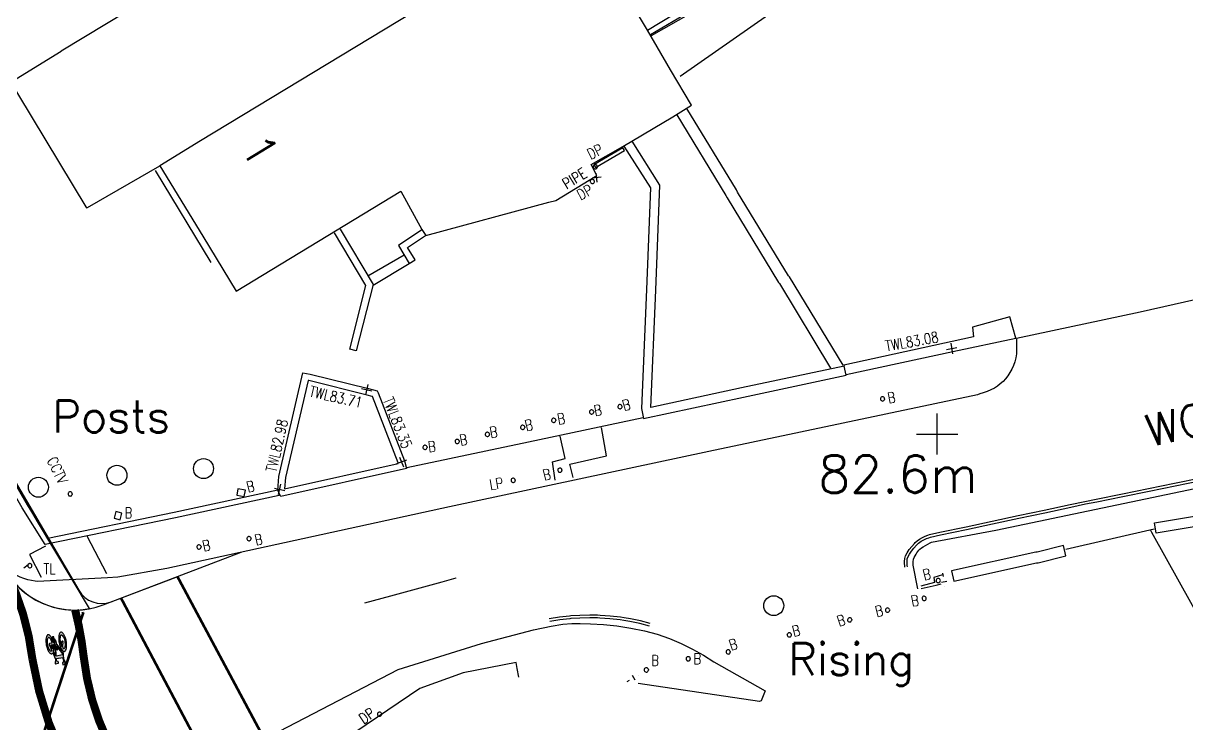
# Model space of a CAD drawing. Extents: x 427500 to 429848, y 434500 to 436505.
# Drawn here: x 427899.43 to 427943.12, y 436195.52 to 436221.82 of the extents above; entities that cross this region are included whole.
import ezdxf

# ---------------------------------------------------------------- set-up
doc = ezdxf.new("R2010")
doc.units = 0
doc.linetypes.add('1055', pattern=[0.6, 0.1, -0.5])
doc.linetypes.add('BLIP', pattern=[1, 0.5, -0.5])
doc.layers.get('0').update_dxf_attribs({"color": 222})
for name, color, linetype in [('KTS_LINES', 7, 'Continuous'), ('LPTIP_Ex_Base', 8, 'Continuous'), ('PRO-MARKINGS', 7, 'Continuous'), ('PROPOSED', 1, 'Continuous')]:
    doc.layers.add(name, color=color, linetype=linetype)
doc.styles.add('MtXpl_Romans', font='romans__.ttf')
doc.styles.get("Standard").update_dxf_attribs({"font": 'romans.shx'})

# ---------------------------------------------------------------- blocks, each defined once
blk = doc.blocks.new('FENCE_UP')
at = {"color": 0, "linetype": 'ByBlock', "flags": 128}
blk.add_lwpolyline([(0, 0.5), (0, -0.5)], dxfattribs=at)
blk = doc.blocks.new('CIRCL')
at = {"color": 0, "linetype": 'ByBlock', "flags": 128}
for points in [[(0.5, 0), (0.475, 0.154), (0.404, 0.293), (0.293, 0.404), (0.154, 0.475), (0, 0.5), (-0.154, 0.475), (-0.293, 0.404), (-0.404, 0.293), (-0.475, 0.154), (-0.5, 0), (-0.475, -0.154), (-0.404, -0.293), (-0.293, -0.404), (-0.154, -0.475), (0, -0.5), (0.154, -0.475), (0.293, -0.404), (0.404, -0.293), (0.475, -0.154)], [(0.5, 0), (0.475, -0.154)]]:
    blk.add_lwpolyline(points, dxfattribs=at)
blk = doc.blocks.new('CROSS_1')
at = {"color": 0, "linetype": 'ByBlock', "flags": 128}
for points in [[(-0.5, 0.5), (0.5, -0.5)], [(0.5, 0.5), (-0.5, -0.5)]]:
    blk.add_lwpolyline(points, dxfattribs=at)
blk = doc.blocks.new('SPOT')
at = {"color": 0, "linetype": 'ByBlock', "flags": 128}
for points in [[(-0.5, 0), (0.5, 0)], [(0, 0.5), (0, -0.5)]]:
    blk.add_lwpolyline(points, dxfattribs=at)
blk = doc.blocks.new('Bicycle-1057S')
h = blk.add_hatch(color=0)
h.dxf.hatch_style = 1
edge = h.paths.add_edge_path()
edge.add_arc((0.126, -0.094), 0.0265, 129.1418, 144.2919)
edge.add_arc((0.109, -0.082), 0.00544, 145.2543, 218.1085)
edge.add_arc((0.12, -0.073), 0.0199, 218.1085, 242.7437)
edge.add_arc((0.132, -0.049), 0.047, 242.7437, 256.1141)
edge.add_line((0.121, -0.094), (0.121, -0.109))
edge.add_line((0.121, -0.109), (0.171, -0.109))
edge.add_line((0.171, -0.109), (0.171, -0.086))
edge.add_line((0.171, -0.086), (0.236, -0.075))
edge.add_arc((0.294, 0.025), 0.116, 239.7927, 250.149)
edge.add_arc((0.335, 0.139), 0.237, 250.149, 261.4949)
edge.add_arc((0.363, 0.322), 0.422, 261.4949, 265.579)
edge.add_line((0.33, -0.099), (0.33, -0.111))
edge.add_arc((0.365, -1.095), 0.985, 92.0364, 98.7101)
edge.add_arc((0.3, -0.672), 0.557, 98.7101, 110.2976)
edge.add_arc((0.202, -0.408), 0.275, 110.2976, 131.7626)
edge.add_arc((0.057, -0.245), 0.0571, 131.7626, 180)
edge.add_arc((0.057, -0.245), 0.0571, 180, 228.2374)
edge.add_arc((0.202, -0.082), 0.275, 228.2374, 249.7024)
edge.add_arc((0.3, 0.182), 0.557, 249.7024, 261.2899)
edge.add_arc((0.365, 0.605), 0.985, 261.2899, 270)
edge.add_arc((0.365, 0.605), 0.985, 270, 278.7101)
edge.add_arc((0.43, 0.182), 0.557, 278.7101, 290.2976)
edge.add_arc((0.528, -0.082), 0.275, 290.2976, 311.7626)
edge.add_arc((0.673, -0.245), 0.0571, 311.7626, 360)
edge.add_arc((0.673, -0.245), 0.0571, 0, 48.2374)
edge.add_arc((0.528, -0.408), 0.275, 48.2374, 51.4487)
edge.add_line((0.699, -0.192), (0.956, -0.139))
edge.add_line((0.956, -0.139), (1.026, -0.149))
edge.add_arc((1.047, -0.145), 0.0216, 192.7523, 229.4557)
edge.add_arc((1.082, -0.102), 0.0766, 230.3015, 254.7694)
edge.add_arc((1.137, 0.09), 0.277, 254.2163, 263.9589)
edge.add_arc((1.111, -0.158), 0.0274, 263.3378, 292.2723)
edge.add_arc((1.118, -0.177), 0.00668, 300.2363, 358.2882)
edge.add_line((1.125, -0.178), (1.125, -0.069))
edge.add_arc((1.114, -0.07), 0.0109, 2.6611, 38.315)
edge.add_arc((1.111, -0.073), 0.0152, 38.315, 73.2177)
edge.add_arc((1.093, -0.132), 0.0768, 73.2177, 98.6063)
edge.add_arc((1.086, -0.088), 0.0331, 98.6063, 134.8802)
edge.add_line((1.063, -0.065), (1.033, -0.115))
edge.add_line((1.033, -0.115), (0.94, -0.101))
edge.add_line((0.94, -0.101), (0.94, 0.139))
edge.add_line((0.94, 0.139), (0.985, 0.135))
edge.add_arc((1.016, 0.332), 0.2, 260.9327, 290.3801)
edge.add_arc((1.105, 0.109), 0.0412, 71.0097, 118.2334, ccw=False)
edge.add_arc((1.116, 0.139), 0.00922, 6.4726, 70.6973, ccw=False)
edge.add_line((1.125, 0.14), (1.125, 0.09))
edge.add_line((1.125, 0.09), (1.215, 0.09))
edge.add_line((1.215, 0.09), (1.215, 0.155))
edge.add_arc((1.2, 0.153), 0.0157, 9.2422, 38.245)
edge.add_arc((1.176, 0.134), 0.0458, 38.245, 62.4014)
edge.add_arc((1.144, 0.074), 0.114, 62.4014, 80.16)
edge.add_arc((1.117, -0.084), 0.273, 80.16, 97.3946)
edge.add_arc((1.102, 0.033), 0.155, 97.3946, 115.9418)
edge.add_arc((1.009, 0.223), 0.0561, 265.4429, 296.4808, ccw=False)
edge.add_line((1.004, 0.167), (0.704, 0.196))
edge.add_arc((0.528, 0.407), 0.275, 309.8749, 311.7821)
edge.add_arc((0.673, 0.245), 0.0572, 311.7821, 360)
edge.add_arc((0.673, 0.245), 0.0572, 360, 408.2179)
edge.add_arc((0.528, 0.083), 0.275, 48.2179, 69.6897)
edge.add_arc((0.43, -0.182), 0.557, 69.6897, 81.284)
edge.add_arc((0.365, -0.604), 0.984, 81.284, 90)
edge.add_arc((0.365, -0.604), 0.984, 90, 98.716)
edge.add_arc((0.3, -0.182), 0.557, 98.716, 110.3103)
edge.add_arc((0.202, 0.083), 0.275, 110.3103, 131.7821)
edge.add_arc((0.057, 0.245), 0.0572, 131.7821, 180)
edge.add_arc((0.057, 0.245), 0.0572, 180, 228.2179)
edge.add_arc((0.202, 0.407), 0.275, 228.2179, 249.6897)
edge.add_arc((0.3, 0.672), 0.557, 249.6897, 261.284)
edge.add_arc((0.365, 1.094), 0.984, 261.284, 270)
edge.add_arc((0.365, 1.094), 0.984, 270, 278.716)
edge.add_arc((0.43, 0.672), 0.557, 278.716, 290.3103)
edge.add_arc((0.528, 0.407), 0.275, 290.3103, 298.74)
edge.add_line((0.66, 0.166), (0.705, 0.162))
edge.add_line((0.705, 0.162), (0.409, 0.007))
edge.add_arc((0.362, -0.412), 0.422, 83.631, 90)
edge.add_arc((0.362, -0.412), 0.422, 90, 98.5051)
edge.add_arc((0.335, -0.229), 0.237, 98.5051, 109.851)
edge.add_arc((0.294, -0.115), 0.116, 109.851, 131.0754)
edge.add_arc((0.233, -0.045), 0.0229, 131.0754, 180)
edge.add_arc((0.233, -0.045), 0.0229, 180, 222.687)
edge.add_line((0.216, -0.061), (0.171, -0.068))
edge.add_line((0.171, -0.068), (0.171, -0.053))
edge.add_line((0.171, -0.053), (0.121, -0.053))
edge.add_line((0.121, -0.053), (0.121, -0.068))
edge.add_arc((0.13, -0.105), 0.0376, 103.022, 123.3282)
edge = h.paths.add_edge_path(flags=16)
edge.add_line((0.801, 0.153), (0.85, 0.148))
edge.add_line((0.85, 0.148), (0.85, -0.091))
edge.add_line((0.85, -0.091), (0.515, -0.046))
edge.add_arc((0.492, -0.045), 0.0229, 357.6881, 360)
edge.add_arc((0.492, -0.045), 0.0229, 360, 405.6771)
edge.add_line((0.508, -0.029), (0.558, -0.02))
edge.add_line((0.558, -0.02), (0.558, -0.035))
edge.add_line((0.558, -0.035), (0.607, -0.035))
edge.add_line((0.607, -0.035), (0.607, -0.02))
edge.add_arc((0.596, 0.022), 0.0434, 284.71, 308.6625)
edge.add_arc((0.619, -0.007), 0.00661, 308.6625, 417.055)
edge.add_arc((0.597, -0.04), 0.0465, 57.055, 77.9255)
edge.add_line((0.607, 0.005), (0.607, 0.02))
edge.add_line((0.607, 0.02), (0.558, 0.02))
edge.add_line((0.558, 0.02), (0.558, -0.003))
edge.add_line((0.558, -0.003), (0.49, -0.015))
edge.add_arc((0.431, -0.115), 0.116, 59.4986, 62.3014)
edge.add_line((0.485, -0.012), (0.801, 0.153))
edge = h.paths.add_edge_path(flags=16)
edge.add_arc((0.478, -0.358), 0.192, 65.845, 69.5672)
edge.add_arc((0.41, -0.541), 0.387, 69.5672, 81.2276)
edge.add_arc((0.365, -0.833), 0.683, 81.2276, 87.0632)
edge.add_line((0.4, -0.151), (0.4, -0.215))
edge.add_line((0.4, -0.215), (0.557, -0.183))
edge = h.paths.add_edge_path(flags=16)
edge.add_arc((0.15, -0.245), 0.0404, 180, 228.0314)
edge.add_arc((0.252, -0.132), 0.192, 228.0314, 249.5672)
edge.add_arc((0.32, 0.051), 0.387, 249.5672, 261.2276)
edge.add_arc((0.365, 0.343), 0.683, 261.2276, 270)
edge.add_arc((0.365, 0.343), 0.683, 270, 278.7724)
edge.add_arc((0.41, 0.051), 0.387, 278.7724, 290.4328)
edge.add_arc((0.478, -0.132), 0.192, 290.4328, 311.9686)
edge.add_arc((0.58, -0.245), 0.0404, 311.9686, 360)
edge.add_arc((0.58, -0.245), 0.0404, 0, 48.0314)
edge.add_arc((0.478, -0.358), 0.192, 48.0314, 49.2693)
edge.add_line((0.604, -0.212), (0.388, -0.257))
edge.add_arc((0.36, -0.147), 0.113, 270, 284.4885, ccw=False)
edge.add_arc((0.36, -0.205), 0.0555, 244.001, 269.6286, ccw=False)
edge.add_arc((0.34, -0.245), 0.0105, 177.4213, 242.4793, ccw=False)
edge.add_line((0.33, -0.245), (0.33, -0.151))
edge.add_arc((0.365, -0.833), 0.683, 92.9368, 98.7724)
edge.add_arc((0.32, -0.541), 0.387, 98.7724, 110.4328)
edge.add_arc((0.252, -0.358), 0.192, 110.4328, 131.9686)
edge.add_arc((0.15, -0.245), 0.0404, 131.9686, 180)
edge = h.paths.add_edge_path(flags=16)
edge.add_line((0.4, -0.111), (0.4, -0.098))
edge.add_arc((0.363, 0.322), 0.422, 275.1028, 278.5051)
edge.add_arc((0.39, 0.139), 0.237, 278.5051, 289.851)
edge.add_arc((0.431, 0.025), 0.116, 289.851, 297.5735)
edge.add_line((0.485, -0.078), (0.835, -0.125))
edge.add_line((0.835, -0.125), (0.653, -0.163))
edge.add_arc((0.528, -0.408), 0.275, 62.9022, 69.7024)
edge.add_arc((0.43, -0.672), 0.557, 69.7024, 81.2899)
edge.add_arc((0.365, -1.095), 0.985, 81.2899, 87.9636)
edge = h.paths.add_edge_path(flags=16)
edge.add_arc((0.445, -0.045), 0.0151, 0, 48.449)
edge.add_arc((0.406, -0.089), 0.0737, 48.449, 69.8406)
edge.add_arc((0.38, -0.16), 0.15, 69.8406, 81.3534)
edge.add_arc((0.362, -0.274), 0.265, 81.3534, 90)
edge.add_arc((0.362, -0.274), 0.265, 90, 98.6466)
edge.add_arc((0.345, -0.16), 0.15, 98.6466, 110.1594)
edge.add_arc((0.319, -0.089), 0.0737, 110.1594, 131.551)
edge.add_arc((0.28, -0.045), 0.0151, 131.551, 180)
edge.add_arc((0.28, -0.045), 0.0151, 180, 228.449)
edge.add_arc((0.319, -0.001), 0.0737, 228.449, 249.8406)
edge.add_arc((0.345, 0.07), 0.15, 249.8406, 261.3534)
edge.add_arc((0.363, 0.184), 0.265, 261.3534, 270)
edge.add_arc((0.363, 0.184), 0.265, 270, 278.6466)
edge.add_arc((0.38, 0.07), 0.15, 278.6466, 290.1594)
edge.add_arc((0.406, -0.001), 0.0737, 290.1594, 311.551)
edge.add_arc((0.445, -0.045), 0.0151, 311.551, 360)
edge = h.paths.add_edge_path(flags=16)
edge.add_arc((0.555, 0.536), 0.323, 256.4487, 264.5543)
edge.add_line((0.524, 0.214), (0.593, 0.207))
edge.add_arc((0.478, 0.363), 0.194, 306.4657, 311.7704)
edge.add_arc((0.581, 0.247), 0.0386, 311.7704, 360.5617)
edge.add_arc((0.581, 0.247), 0.0386, 0.5617, 49.353)
edge.add_arc((0.48, 0.13), 0.194, 49.353, 70.6246)
edge.add_arc((0.414, -0.061), 0.395, 70.6246, 82.0171)
edge.add_arc((0.371, -0.364), 0.702, 82.0171, 90.5617)
edge.add_arc((0.371, -0.364), 0.702, 90.5617, 99.1063)
edge.add_arc((0.322, -0.062), 0.395, 99.1063, 110.4988)
edge.add_arc((0.252, 0.127), 0.194, 110.4988, 131.7704)
edge.add_arc((0.149, 0.243), 0.0386, 131.7704, 180.5617)
edge.add_arc((0.149, 0.243), 0.0386, 180.5617, 229.353)
edge.add_arc((0.25, 0.36), 0.194, 229.353, 250.6246)
edge.add_arc((0.316, 0.551), 0.395, 250.6246, 262.0171)
edge.add_arc((0.359, 0.854), 0.702, 262.0171, 270.5617)
edge.add_arc((0.359, 0.854), 0.702, 270.5617, 279.1063)
edge.add_arc((0.408, 0.552), 0.395, 279.1063, 289.0981)
edge.add_line((0.537, 0.178), (0.465, 0.185))
edge.add_arc((0.501, 0.549), 0.366, 249.5302, 264.3321, ccw=False)
edge.add_arc((0.409, 0.302), 0.102, 219.8114, 249.5302, ccw=False)
edge.add_arc((0.339, 0.244), 0.0115, 182.9002, 219.8114, ccw=False)
edge.add_arc((0.333, 0.244), 0.00556, 121.3414, 182.9002, ccw=False)
edge.add_arc((0.357, 0.205), 0.051, 96.5312, 121.3414, ccw=False)
edge.add_arc((0.363, 0.155), 0.101, 77.386, 96.5312, ccw=False)
edge.add_arc((0.375, 0.21), 0.0448, 58.9852, 77.386, ccw=False)
edge.add_arc((0.538, 0.531), 0.316, 243.667, 259.1754)
at = {"color": 0}
for p, q in [((0.33, -0.102), (0.329, -0.102)), ((0.33, -0.102), (0.329, -0.102)), ((0.329, -0.102), (0.329, -0.102)), ((0.33, -0.103), (0.329, -0.103)), ((0.329, -0.104), (0.33, -0.104)), ((0.33, -0.104), (0.329, -0.104)), ((0.329, -0.104), (0.329, -0.104)), ((0.329, -0.104), (0.329, -0.104)), ((0.329, -0.104), (0.329, -0.104)), ((0.329, -0.104), (0.329, -0.104)), ((0.329, -0.104), (0.329, -0.104)), ((0.33, -0.103), (0.33, -0.104))]:
    blk.add_line(p, q, dxfattribs=at)
for points in [[(0.109, -0.073, 0.066202), (0.104, -0.079, 0.329046), (0.104, -0.085, 0.107907), (0.111, -0.09, 0.058405), (0.121, -0.094), (0.121, -0.109), (0.171, -0.109), (0.171, -0.086), (0.236, -0.075, 0.045219), (0.255, -0.084, 0.049546), (0.3, -0.095, 0.017822), (0.33, -0.099), (0.33, -0.111, 0.029128), (0.216, -0.121, 0.050603), (0.107, -0.15, 0.093934), (0.019, -0.202, 0.21364), (0, -0.245, 0.21364), (0.019, -0.288, 0.093934), (0.107, -0.34, 0.050603), (0.216, -0.369, 0.038023), (0.365, -0.38, 0.038023), (0.514, -0.369, 0.050603), (0.623, -0.34, 0.093934), (0.711, -0.288, 0.21364), (0.73, -0.245, 0.21364), (0.711, -0.202, 0.014013), (0.699, -0.192), (0.956, -0.139), (1.026, -0.149, 0.161532), (1.033, -0.161, 0.107169), (1.062, -0.176, 0.042535), (1.108, -0.185, 0.126926), (1.122, -0.183, 0.258859), (1.125, -0.178), (1.125, -0.069, 0.156836), (1.123, -0.063, 0.15348), (1.115, -0.058, 0.111234), (1.081, -0.056, 0.15961), (1.063, -0.065), (1.033, -0.115), (0.94, -0.101), (0.94, 0.139), (0.985, 0.135, 0.1292), (1.086, 0.145, -0.209019), (1.119, 0.148, -0.287807), (1.125, 0.14), (1.125, 0.09), (1.215, 0.09), (1.215, 0.155, 0.127228), (1.212, 0.162, 0.105794), (1.197, 0.175, 0.077642), (1.164, 0.186, 0.075343), (1.082, 0.188, 0.081105), (1.034, 0.173, -0.136262), (1.004, 0.167), (0.704, 0.196, 0.008322), (0.711, 0.202, 0.213551), (0.73, 0.245, 0.213551), (0.711, 0.288, 0.093963), (0.623, 0.341, 0.050633), (0.514, 0.369, 0.038049), (0.365, 0.38, 0.038049), (0.216, 0.369, 0.050633), (0.107, 0.341, 0.093963), (0.019, 0.288, 0.213551), (0, 0.245, 0.213551), (0.019, 0.202, 0.093963), (0.107, 0.149, 0.050633), (0.216, 0.121, 0.038049), (0.365, 0.11, 0.038049), (0.514, 0.121, 0.050633), (0.623, 0.149, 0.036798), (0.66, 0.166), (0.705, 0.162), (0.409, 0.007, 0.027797), (0.362, 0.01, 0.037128), (0.3, 0.005, 0.049546), (0.255, -0.006, 0.092874), (0.218, -0.028, 0.216777), (0.21, -0.045, 0.188442), (0.216, -0.061), (0.171, -0.068), (0.171, -0.053), (0.121, -0.053), (0.121, -0.068, 0.088835), (0.109, -0.073)], [(0.479, 0.221, 0.035382), (0.524, 0.214), (0.593, 0.207, 0.02315), (0.607, 0.218, 0.216168), (0.62, 0.247, 0.216168), (0.607, 0.276, 0.093082), (0.545, 0.312, 0.04975), (0.468, 0.331, 0.0373), (0.364, 0.337, 0.0373), (0.26, 0.329, 0.04975), (0.184, 0.309, 0.093082), (0.123, 0.272, 0.216168), (0.11, 0.242, 0.216168), (0.123, 0.214, 0.093082), (0.185, 0.178, 0.04975), (0.262, 0.159, 0.0373), (0.366, 0.153, 0.0373), (0.47, 0.161, 0.043625), (0.537, 0.178), (0.465, 0.185, -0.064675), (0.373, 0.206, -0.130405), (0.33, 0.237, -0.162463), (0.328, 0.243, -0.275252), (0.33, 0.248, -0.10868), (0.351, 0.255, -0.083732), (0.385, 0.254, -0.080461), (0.398, 0.248, 0.067772)], [(0.801, 0.153), (0.85, 0.148), (0.85, -0.091), (0.515, -0.046, 0.010088), (0.515, -0.045, 0.201985), (0.508, -0.029), (0.558, -0.02), (0.558, -0.035), (0.607, -0.035), (0.607, -0.02, 0.104895), (0.623, -0.012, 0.511684), (0.623, -0.001, 0.091317), (0.607, 0.005), (0.607, 0.02), (0.558, 0.02), (0.558, -0.003), (0.49, -0.015, 0.01223), (0.485, -0.012)], [(0.11, -0.245, 0.2127), (0.123, -0.275, 0.094245), (0.185, -0.312, 0.050922), (0.261, -0.332, 0.038295), (0.365, -0.34, 0.038295), (0.469, -0.332, 0.050922), (0.545, -0.312, 0.094245), (0.607, -0.275, 0.2127), (0.62, -0.245, 0.2127), (0.607, -0.215, 0.005402), (0.604, -0.212), (0.388, -0.257, -0.063302), (0.36, -0.26, -0.11229), (0.336, -0.255, -0.291748), (0.33, -0.245), (0.33, -0.151, 0.025468), (0.261, -0.158, 0.050922), (0.185, -0.178, 0.094245), (0.123, -0.215, 0.2127)], [(0.46, -0.045, 0.214605), (0.455, -0.034, 0.093611), (0.431, -0.02, 0.050276), (0.402, -0.012, 0.037746), (0.362, -0.009, 0.037746), (0.323, -0.012, 0.050276), (0.294, -0.02, 0.093611), (0.27, -0.034, 0.214605), (0.265, -0.045, 0.214605), (0.27, -0.056, 0.093611), (0.294, -0.07, 0.050276), (0.323, -0.078, 0.037746), (0.362, -0.081, 0.037746), (0.402, -0.078, 0.050276), (0.431, -0.07, 0.093611), (0.455, -0.056, 0.214605)], [(0.4, -0.111), (0.4, -0.098, 0.014846), (0.425, -0.095, 0.049546), (0.47, -0.084, 0.033708), (0.485, -0.078), (0.835, -0.125), (0.653, -0.163, 0.02968), (0.623, -0.15, 0.050603), (0.514, -0.121, 0.029128)], [(0.557, -0.183, 0.016243), (0.545, -0.178, 0.050922), (0.469, -0.158, 0.025468), (0.4, -0.151), (0.4, -0.215)]]:
    blk.add_lwpolyline(points, format="xyb", close=True, dxfattribs=at)

msp = doc.modelspace()

# ---------------------------------------------------------------- linework, layer by layer
at = {"layer": 'LPTIP_Ex_Base', "color": 251, "true_color": 0x636466}
for p, q in [((427911.373, 436227.142), (427900.856, 436220.776)), ((427922.876, 436221.572), (427919.368, 436227.345)), ((427914.569, 436222.546), (427906.089, 436217.406)), ((427906.089, 436217.406), (427904.559, 436216.476))]:
    msp.add_line(p, q, dxfattribs=at)
at = {"layer": 'LPTIP_Ex_Base', "color": 251, "true_color": 0x636466, "flags": 128}
for points in [[(427896.234, 436209.11), (427890.727, 436218.68), (427885.321, 436227.976), (427882.06, 436233.628), (427880.71, 436236.938), (427876.761, 436246.433), (427875.339, 436249.83), (427875.542, 436249.915), (427876.964, 436246.517), (427880.914, 436237.021), (427882.258, 436233.725), (427885.512, 436228.086), (427890.917, 436218.79), (427896.425, 436209.22), (427896.424, 436209.207), (427899.582, 436203.737), (427900.36, 436202.494), (427905.104, 436203.466), (427908.986, 436204.304), (427909.037, 436204.092), (427905.149, 436203.25), (427900.255, 436202.248), (427899.394, 436203.624), (427896.234, 436209.097)], [(427921.944, 436217.147), (427920.861, 436216.511), (427920.922, 436216.408), (427922.005, 436217.043)], [(427912.753, 436207.951), (427913.748, 436205.389), (427913.82, 436205.106), (427909.108, 436204.05), (427908.994, 436204.284), (427909.032, 436204.804), (427909.935, 436208.694), (427910.2, 436208.649), (427912.402, 436208.105), (427912.724, 436208.025)], [(427912.342, 436207.862), (427910.149, 436208.404), (427910.125, 436208.408), (427909.28, 436204.767), (427909.246, 436204.337), (427913.514, 436205.293), (427913.509, 436205.312), (427912.542, 436207.806), (427912.539, 436207.813)], [(427907.449, 436204.103), (427907.73, 436204.051), (427907.774, 436204.288), (427907.494, 436204.34)], [(427902.841, 436203.235), (427903.067, 436203.181), (427903.127, 436203.433), (427902.902, 436203.487)], [(427934.372, 436200.871), (427937.477, 436201.564), (427937.537, 436201.559), (427938.587, 436201.819), (427938.491, 436202.207), (427937.505, 436201.963), (427937.45, 436201.968), (427934.285, 436201.262)]]:
    msp.add_lwpolyline(points, close=True, dxfattribs=at)
for points in [[(427893.058, 436229.358), (427898.744, 436219.982), (427901.787, 436214.926), (427901.809, 436214.889), (427901.839, 436214.906), (427904.559, 436216.476), (427906.169, 436213.832), (427907.427, 436211.767), (427908.771, 436212.582), (427913.609, 436215.516), (427914.401, 436214.083), (427914.554, 436213.85), (427919.163, 436215.103), (427919.429, 436215.17), (427920.964, 436216.102), (427920.755, 436216.52), (427921.952, 436217.202), (427923.829, 436218.313), (427924.521, 436218.75), (427923.736, 436220.08), (427922.876, 436221.572), (427927.999, 436224.684)], [(427923.026, 436221.365), (427924.506, 436222.205), (427924.606, 436222.108), (427927.419, 436223.747), (427927.399, 436223.836), (427927.998, 436224.138), (427928.745, 436223.079), (427924.095, 436219.82)], [(427922.984, 436221.4), (427926.175, 436223.292)], [(427898.998, 436219.638), (427900.856, 436220.776)], [(427923.971, 436218.387), (427925.815, 436215.356), (427925.859, 436215.265), (427927.792, 436212.092), (427927.825, 436212.047), (427929.739, 436208.873)], [(427930.217, 436208.981), (427928.199, 436212.299), (427928.165, 436212.344), (427926.254, 436215.481), (427926.21, 436215.572), (427924.355, 436218.621)], [(427930.256, 436208.949), (427926.4, 436208.131), (427922.994, 436207.396), (427923.181, 436211.808), (427923.342, 436215.744), (427922.293, 436217.394)], [(427921.99, 436217.208), (427922.987, 436215.645), (427922.831, 436211.822), (427922.645, 436207.356), (427922.721, 436206.979), (427926.474, 436207.789), (427930.329, 436208.607), (427930.256, 436208.949)], [(427904.388, 436216.298), (427906.474, 436212.846)], [(427911.333, 436214.089), (427912.566, 436212.01), (427911.934, 436209.527), (427911.691, 436209.589), (427912.298, 436211.972), (427911.118, 436213.961)], [(427914.4, 436214.066), (427913.518, 436213.477), (427913.929, 436212.807), (427914.142, 436212.938), (427913.856, 436213.403), (427914.534, 436213.858)], [(427913.731, 436213.121), (427912.377, 436212.331)], [(427912.566, 436211.987), (427913.921, 436212.804)], [(427936.731, 436210.003), (427941.371, 436210.983), (427945.594, 436211.944)], [(427930.327, 436208.633), (427934.343, 436209.493), (427936.708, 436210), (427936.482, 436210.805), (427935.081, 436210.408), (427935.11, 436210.046), (427930.247, 436208.989), (427930.256, 436208.949)], [(427936.732, 436209.992), (427936.732, 436209.891), (427936.735, 436209.747), (427936.735, 436209.581), (427936.725, 436209.41), (427936.702, 436209.255), (427936.663, 436209.113), (427936.612, 436208.972), (427936.551, 436208.834), (427936.481, 436208.704), (427936.404, 436208.584), (427936.318, 436208.475), (427936.223, 436208.374), (427936.121, 436208.282), (427936.012, 436208.198), (427935.899, 436208.123), (427935.771, 436208.056), (427935.625, 436207.997), (427935.48, 436207.947), (427935.353, 436207.906), (427935.261, 436207.875), (427925.17, 436205.743), (427915.432, 436203.664), (427904.826, 436201.351), (427902.982, 436201.027), (427902.601, 436201.001)], [(427922.709, 436207.011), (427918.399, 436206.089), (427913.839, 436205.13)], [(427920.076, 436204.771), (427919.958, 436205.267), (427921.338, 436205.579), (427921.14, 436206.644)], [(427959.022, 436206.229), (427955.479, 436205.471), (427950.569, 436204.322), (427945.963, 436203.335), (427941.977, 436202.67), (427941.911, 436203.065), (427945.888, 436203.728), (427950.481, 436204.713), (427955.391, 436205.861), (427958.941, 436206.619)], [(427919.404, 436204.663), (427919.302, 436205.349), (427919.786, 436205.481), (427919.594, 436206.315)], [(427899.962, 436200.86), (427899.873, 436200.877), (427899.747, 436200.9), (427899.601, 436200.929), (427899.452, 436200.968), (427899.315, 436201.018), (427899.191, 436201.081), (427899.067, 436201.155), (427898.947, 436201.239), (427898.831, 436201.33), (427898.725, 436201.426), (427898.622, 436201.541), (427898.522, 436201.674), (427898.43, 436201.809), (427898.304, 436202.03), (427896.8, 436204.578), (427896.348, 436205.397)], [(427932.532, 436201.404), (427932.53, 436201.457), (427932.523, 436201.528), (427932.52, 436201.618), (427932.53, 436201.72), (427932.562, 436201.826), (427932.623, 436201.938), (427932.703, 436202.058), (427932.796, 436202.178), (427932.893, 436202.289), (427932.923, 436202.32), (427932.993, 436202.387), (427933.088, 436202.456), (427933.198, 436202.515), (427933.305, 436202.561), (427933.397, 436202.597), (427933.464, 436202.624), (427933.856, 436202.709), (427934.834, 436202.917), (427935.812, 436203.126), (427936.79, 436203.335), (427937.768, 436203.543), (427938.746, 436203.752), (427939.301, 436203.87), (427939.726, 436203.957), (427940.705, 436204.157), (427941.685, 436204.357), (427942.665, 436204.557), (427943.645, 436204.757)], [(427932.632, 436201.408), (427932.629, 436201.461), (427932.622, 436201.537), (427932.62, 436201.622), (427932.629, 436201.71), (427932.658, 436201.795), (427932.711, 436201.89), (427932.786, 436202.002), (427932.875, 436202.117), (427932.968, 436202.223), (427932.993, 436202.248), (427933.051, 436202.306), (427933.147, 436202.375), (427933.245, 436202.427), (427933.344, 436202.47), (427933.433, 436202.504), (427933.502, 436202.532), (427933.877, 436202.611), (427934.855, 436202.82), (427935.833, 436203.028), (427936.811, 436203.237), (427937.789, 436203.446), (427938.767, 436203.654), (427939.321, 436203.772), (427939.746, 436203.859), (427940.725, 436204.059), (427941.705, 436204.259), (427942.685, 436204.459), (427943.665, 436204.659)], [(427933.021, 436200.587), (427932.854, 436201.469), (427932.852, 436201.604), (427932.866, 436201.698), (427932.892, 436201.767), (427932.924, 436201.823), (427932.956, 436201.882), (427932.987, 436201.942), (427933.021, 436201.992), (427933.06, 436202.036), (427933.105, 436202.078), (427933.159, 436202.122), (427933.229, 436202.169), (427933.315, 436202.219), (427933.403, 436202.266), (427933.481, 436202.307), (427933.535, 436202.335), (427935.95, 436202.786), (427943.961, 436204.466)], [(427902.575, 436201.155), (427901.837, 436202.559)], [(427938.582, 436202.071), (427941.902, 436202.838)], [(427941.756, 436202.794), (427941.798, 436202.72), (427944.301, 436198.225), (427948.184, 436200.296), (427949.039, 436198.752), (427949.463, 436198.064), (427952.177, 436199.595), (427952.763, 436198.522), (427953.614, 436196.994)], [(427900.265, 436202.185), (427899.671, 436201.877), (427900.11, 436201.021)], [(427899.66, 436201.283), (427899.66, 436201.283)], [(427933.984, 436201.052), (427933.966, 436201.173)], [(427902.601, 436201.001), (427899.962, 436200.86)], [(427912.264, 436200.055), (427913.229, 436200.32), (427914.193, 436200.586), (427915.157, 436200.851), (427915.688, 436200.997), (427915.688, 436200.997)], [(427933.955, 436201.113), (427933.619, 436201.014), (427933.654, 436200.825), (427933.135, 436200.682)], [(427933.146, 436200.601), (427933.714, 436200.729), (427933.902, 436200.779)], [(427934.043, 436200.656), (427934.043, 436200.656)], [(427922.977, 436199.283), (427922.608, 436199.378), (427922.233, 436199.458), (427921.996, 436199.496), (427921.853, 436199.52), (427921.474, 436199.563), (427921.092, 436199.59), (427920.994, 436199.593), (427920.781, 436199.599), (427920.708, 436199.599), (427920.326, 436199.59), (427919.99, 436199.567), (427919.944, 436199.563), (427919.563, 436199.519), (427919.185, 436199.458), (427919.185, 436199.458)], [(427922.951, 436199.186), (427922.583, 436199.282), (427922.212, 436199.36), (427921.979, 436199.398), (427921.841, 436199.42), (427921.463, 436199.464), (427921.085, 436199.49), (427920.991, 436199.493), (427920.781, 436199.499), (427920.708, 436199.499), (427920.328, 436199.49), (427919.997, 436199.467), (427919.951, 436199.464), (427919.575, 436199.42), (427919.201, 436199.359), (427919.201, 436199.359)], [(427908.085, 436194.741), (427913.504, 436197.555), (427916.641, 436198.531), (427918.587, 436199.048), (427919.251, 436199.188), (427919.697, 436199.263), (427920.027, 436199.29), (427920.338, 436199.287), (427920.73, 436199.271), (427921.215, 436199.243), (427921.726, 436199.19), (427922.246, 436199.113), (427922.757, 436199.011), (427923.241, 436198.882), (427923.696, 436198.724), (427924.136, 436198.537), (427924.56, 436198.325), (427924.97, 436198.095), (427925.366, 436197.85), (427927.289, 436196.753), (427927.14, 436196.383), (427927.073, 436196.355), (427922.516, 436197.033)], [(427918.035, 436197.266), (427917.982, 436197.589), (427917.944, 436197.822), (427915.945, 436197.43), (427914.329, 436196.841), (427907.931, 436192.515)], [(427922.533, 436197.347), (427922.533, 436197.347)], [(427922.19, 436197.141), (427922.101, 436197.087)]]:
    msp.add_lwpolyline(points, dxfattribs=at)
at = {"layer": 'LPTIP_Ex_Base', "color": 251, "true_color": 0x636466}
for points in [[(427933.75, 436205.625), (427933.75, 436207.175)], [(427932.975, 436206.4), (427934.525, 436206.4)], [(427903.325, 436204.85), (427903.318, 436204.777), (427903.296, 436204.706), (427903.262, 436204.642), (427903.215, 436204.585), (427903.158, 436204.538), (427903.094, 436204.504), (427903.023, 436204.482), (427902.95, 436204.475), (427902.877, 436204.482), (427902.806, 436204.504), (427902.742, 436204.538), (427902.685, 436204.585), (427902.638, 436204.642), (427902.604, 436204.706), (427902.582, 436204.777), (427902.575, 436204.85), (427902.582, 436204.923), (427902.604, 436204.994), (427902.638, 436205.058), (427902.685, 436205.115), (427902.742, 436205.162), (427902.806, 436205.196), (427902.877, 436205.218), (427902.95, 436205.225), (427903.023, 436205.218), (427903.094, 436205.196), (427903.158, 436205.162), (427903.215, 436205.115), (427903.262, 436205.058), (427903.296, 436204.994), (427903.318, 436204.923), (427903.325, 436204.85)], [(427906.575, 436205.1), (427906.568, 436205.027), (427906.546, 436204.956), (427906.512, 436204.892), (427906.465, 436204.835), (427906.408, 436204.788), (427906.344, 436204.754), (427906.273, 436204.732), (427906.2, 436204.725), (427906.127, 436204.732), (427906.056, 436204.754), (427905.992, 436204.788), (427905.935, 436204.835), (427905.888, 436204.892), (427905.854, 436204.956), (427905.832, 436205.027), (427905.825, 436205.1), (427905.832, 436205.173), (427905.854, 436205.244), (427905.888, 436205.308), (427905.935, 436205.365), (427905.992, 436205.412), (427906.056, 436205.446), (427906.127, 436205.468), (427906.2, 436205.475), (427906.273, 436205.468), (427906.344, 436205.446), (427906.408, 436205.412), (427906.465, 436205.365), (427906.512, 436205.308), (427906.546, 436205.244), (427906.568, 436205.173), (427906.575, 436205.1)], [(427900.375, 436204.4), (427900.368, 436204.327), (427900.346, 436204.256), (427900.312, 436204.192), (427900.265, 436204.135), (427900.208, 436204.088), (427900.144, 436204.054), (427900.073, 436204.032), (427900, 436204.025), (427899.927, 436204.032), (427899.856, 436204.054), (427899.792, 436204.088), (427899.735, 436204.135), (427899.688, 436204.192), (427899.654, 436204.256), (427899.632, 436204.327), (427899.625, 436204.4), (427899.632, 436204.473), (427899.654, 436204.544), (427899.688, 436204.608), (427899.735, 436204.665), (427899.792, 436204.712), (427899.856, 436204.746), (427899.927, 436204.768), (427900, 436204.775), (427900.073, 436204.768), (427900.144, 436204.746), (427900.208, 436204.712), (427900.265, 436204.665), (427900.312, 436204.608), (427900.346, 436204.544), (427900.368, 436204.473), (427900.375, 436204.4)], [(427927.988, 436199.954), (427927.981, 436199.881), (427927.959, 436199.81), (427927.925, 436199.746), (427927.878, 436199.689), (427927.821, 436199.642), (427927.757, 436199.608), (427927.686, 436199.586), (427927.613, 436199.579), (427927.54, 436199.586), (427927.469, 436199.608), (427927.405, 436199.642), (427927.348, 436199.689), (427927.301, 436199.746), (427927.267, 436199.81), (427927.245, 436199.881), (427927.238, 436199.954), (427927.245, 436200.027), (427927.267, 436200.098), (427927.301, 436200.162), (427927.348, 436200.219), (427927.405, 436200.266), (427927.469, 436200.3), (427927.54, 436200.322), (427927.613, 436200.329), (427927.686, 436200.322), (427927.757, 436200.3), (427927.821, 436200.266), (427927.878, 436200.219), (427927.925, 436200.162), (427927.959, 436200.098), (427927.981, 436200.027), (427927.988, 436199.954)]]:
    msp.add_lwpolyline(points, dxfattribs=at)
at = {"layer": 'PRO-MARKINGS', "linetype": 'BLIP', "const_width": 0.3, "flags": 128}
for points in [[(427905.064, 436187.207), (427901.416, 436193.329, -0.090252), (427899.774, 436197.956, 0.087254), (427898.785, 436201.252)], [(427904.75, 436191.076), (427902.972, 436194.162, -0.103118), (427901.701, 436198.036, 0.034412), (427901.381, 436199.789, 0.034412)]]:
    msp.add_lwpolyline(points, format="xyb", dxfattribs=at)
at = {"layer": 'PRO-MARKINGS', "linetype": '1055', "const_width": 0.1, "flags": 128}
for points in [[(427908.483, 436194.948), (427905.22, 436201.048)], [(427906.474, 436193.868), (427903.101, 436200.242)]]:
    msp.add_lwpolyline(points, dxfattribs=at)
at = {"layer": 'PRO-MARKINGS', "color": 9, "linetype": '1055', "flags": 128}
msp.add_lwpolyline([(427901.691, 436199.705, 0.1, 0.1, 0), (427899.87, 436194.164, 0.1, 0.1, 0), (427905.192, 436193.034, 0, 0, 0)], format="xyseb", dxfattribs=at)
at = {"layer": 'PROPOSED', "flags": 128}
for points in [[(427826.187, 436321.366), (427837.491, 436310.893, -0.069463), (427840.29, 436307.467), (427874.694, 436250.866, -0.063252), (427875.722, 436248.565), (427880.019, 436234.346, 0.058442), (427881.506, 436230.927), (427898.785, 436201.252, 0.314346), (427901.915, 436199.841), (427899.971, 436203.116), (427883.182, 436232.024, -0.051168), (427881.836, 436235), (427876.992, 436249.495, 0.055973), (427876.053, 436251.519), (427840.515, 436309.985, 0.069463), (427837.716, 436313.412), (427827.77, 436322.626, -0.065566)], [(427896.424, 436209.207), (427901.513, 436200.53, 0.366155), (427902.731, 436200.101), (427907.615, 436201.959)], [(427896.314, 436205.495), (427898.785, 436201.252, 0.363948), (427902.428, 436199.985), (427905.173, 436201.03)]]:
    msp.add_lwpolyline(points, format="xyb", dxfattribs=at)
msp.add_lwpolyline([(427901.631, 436199.682), (427901.691, 436199.705)], dxfattribs=at)

# ---------------------------------------------------------------- block references
at = {"layer": 'KTS_LINES', "rotation": 280.7428612340102}
msp.add_blockref('Bicycle-1057S', (427900.603, 436198.909), dxfattribs=at)
at = {"layer": 'LPTIP_Ex_Base', "color": 251, "true_color": 0x636466}
for name, p, xscale, yscale, zscale, rotation in [('CIRCL', (427920.911, 436216.436), 0.16, 0.16, 0.16, 78.647166), ('CROSS_1', (427920.963, 436216.029), 0.2399999999999999, 0.2399999999999999, 0.2399999999999999, 231.8650139999999), ('CIRCL', (427920.8, 436215.885), 0.16, 0.16, 0.16, 78.647166), ('SPOT', (427934.294, 436209.612), 0.4, 0.4, 0.4, 10.242005), ('SPOT', (427912.325, 436208.069), 0.4, 0.4, 0.4, 347.28949), ('CIRCL', (427931.698, 436207.719), 0.16, 0.16, 0.16, 2.259861), ('CIRCL', (427920.773, 436207.225), 0.16, 0.16, 0.16, 10.555097), ('CIRCL', (427921.839, 436207.424), 0.16, 0.16, 0.16, 226.528015), ('CIRCL', (427919.349, 436206.914), 0.16, 0.16, 0.16, 12.334906), ('CIRCL', (427916.861, 436206.389), 0.16, 0.16, 0.16, 11.170754), ('CIRCL', (427918.186, 436206.651), 0.16, 0.16, 0.16, 12.730127), ('CIRCL', (427914.518, 436205.898), 0.16, 0.16, 0.16, 10.400098), ('CIRCL', (427915.728, 436206.12), 0.16, 0.16, 0.16, 13.374954), ('SPOT', (427913.635, 436205.35), 0.4, 0.4, 0.4, 291.496155), ('CIRCL', (427919.581, 436205.042), 0.16, 0.16, 0.16, 12.460981), ('CIRCL', (427917.827, 436204.661), 0.16, 0.16, 0.16, 11.800946), ('SPOT', (427909.061, 436204.327), 0.4, 0.4, 0.4, 77.168091), ('CIRCL', (427907.909, 436202.471), 0.16, 0.16, 0.16, 27.40593), ('CIRCL', (427906.028, 436202.16), 0.16, 0.16, 0.16, 9.397842), ('FENCE_UP', (427899.534, 436201.438), 0.2, 0.2, 0.2, 128.975203), ('CIRCL', (427899.678, 436201.456), 0.16, 0.16, 0.16, 118.05045), ('CIRCL', (427933.792, 436200.895), 0.16, 0.16, 0.16, 200.028225), ('FENCE_UP', (427934.014, 436200.854), 0.2, 0.2, 0.2, 98.47791999999997), ('CIRCL', (427933.262, 436200.228), 0.16, 0.16, 0.16, 51.484776), ('CIRCL', (427931.887, 436199.787), 0.16, 0.16, 0.16, 17.792868), ('CIRCL', (427930.465, 436199.42), 0.16, 0.16, 0.16, 14.466539), ('CIRCL', (427928.2, 436198.857), 0.1600000000000001, 0.1600000000000001, 0.1600000000000001, 171.525847), ('CIRCL', (427925.903, 436198.217), 0.16, 0.16, 0.16, 14.775773), ('CIRCL', (427924.401, 436197.958), 0.16, 0.16, 0.16, 9.784086999999996), ('FENCE_UP', (427922.361, 436197.244), 0.2, 0.2, 0.2, 211.0566929999999), ('CIRCL', (427922.828, 436197.539), 0.16, 0.16, 0.16, 14.910309)]:
    msp.add_blockref(name, p, dxfattribs=dict(at, xscale=xscale, yscale=yscale, zscale=zscale, rotation=rotation))
at = {"layer": 'LPTIP_Ex_Base', "color": 251, "true_color": 0x636466, "xscale": 0.16, "yscale": 0.16, "zscale": 0.16}
for p in [(427901.194, 436204.149), (427912.813, 436195.88)]:
    msp.add_blockref('CIRCL', p, dxfattribs=at)

# ---------------------------------------------------------------- texts
at = {"layer": 'LPTIP_Ex_Base', "color": 251, "true_color": 0x636466, "style": 'MtXpl_Romans'}
for s, rotation, p in [('1', 301.5, (427907.541, 436217.173)), ('WOOD LANE', 12.4, (427941.737, 436205.917))]:
    msp.add_text(s, height=1.2, rotation=rotation, dxfattribs=at).set_placement(p)
at = {"layer": 'LPTIP_Ex_Base', "color": 251, "true_color": 0x636466, "width": 0.8}
for s, rotation, p in [('DP', 26.4474, (427920.733, 436216.698)), ('PIPE', 31.3697, (427919.835, 436215.584)), ('DP', 28.996, (427920.365, 436215.167)), ('TWL83.08', 10.242, (427931.843, 436209.499)), ('TWL83.71', 347.2895, (427910.15, 436207.819)), ('TWL83.35', 291.4962, (427912.932, 436207.69)), ('B', 11.3881, (427931.932, 436207.544)), ('B', 12.5642, (427920.91, 436207.069)), ('B', 15.9442, (427921.997, 436207.263)), ('TWL82.98', 77.1681, (427908.928, 436204.934)), ('B', 13.6495, (427918.325, 436206.508)), ('B', 10.8845, (427919.527, 436206.75)), ('B', 10.5806, (427916.989, 436206.25)), ('B', 7.7325, (427914.658, 436205.713)), ('B', 10.3523, (427915.854, 436205.961)), ('CCTV', -63.7413, (427900.306, 436205.418)), ('LP', 9.3089, (427916.974, 436204.29)), ('B', 12.9414, (427918.996, 436204.651)), ('B', 13.4948, (427907.871, 436204.202)), ('B', 359.9989, (427903.241, 436203.235)), ('B', 12.6184, (427908.171, 436202.211)), ('B', 12.0295, (427906.208, 436201.989)), ('TL', 359.9989, (427900.19, 436201.139)), ('B', 13.8686, (427933.271, 436200.901)), ('B', 9.6197, (427932.805, 436199.92)), ('B', 15.1096, (427931.483, 436199.526)), ('B', 17.1027, (427930.066, 436199.163)), ('B', 15.3955, (427928.369, 436198.782)), ('B', 18.7117, (427926.018, 436198.261)), ('B', 359.9989, (427924.601, 436197.758)), ('B', 359.9989, (427923.013, 436197.695)), ('DP', 35.0306, (427912.216, 436195.49))]:
    msp.add_text(s, height=0.4, rotation=rotation, dxfattribs=at).set_placement(p)
at = {"layer": 'LPTIP_Ex_Base', "color": 251, "true_color": 0x636466, "style": 'MtXpl_Romans'}
for s, height, p in [('Posts', 1.2, (427900.524, 436206.461)), ('82.6m', 1.4, (427929.284, 436204.194)), ('Rising', 1.2, (427928.156, 436197.344))]:
    msp.add_text(s, height=height, dxfattribs=at).set_placement(p)

doc.saveas('drawing.dxf')
